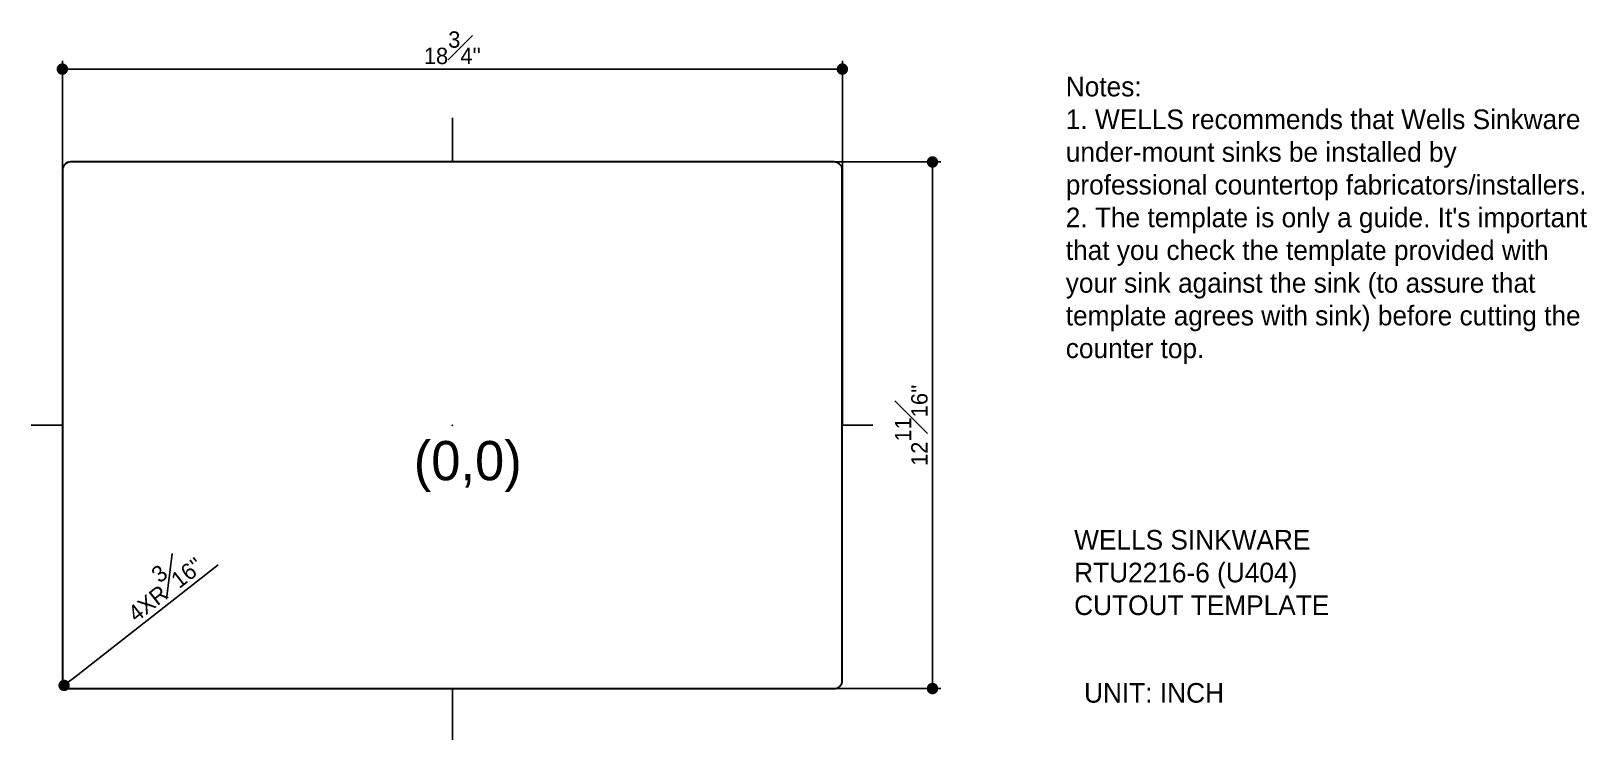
# Model space of a CAD drawing. Header units: millimetres. Extents: x 653 to 1604, y 355 to 789.
import ezdxf

# ---------------------------------------------------------------- set-up
doc = ezdxf.new("R2010")
doc.units = ezdxf.units.MM
doc.dimstyles.new('ISO-25', dxfattribs={"dimtxt": 2.5, "dimasz": 2.5, "dimexe": 1.25, "dimexo": 0.625, "dimtad": 1, "dimtxsty": 'Standard', "dimcen": 2.5, "dimadec": 0, "dimazin": 0, "dimtfac": 1, "dimtmove": 0, "dimatfit": 3, "dimfxl": 1, "dimarcsym": 0})

# ---------------------------------------------------------------- blocks, each defined once
blk = doc.blocks.new('_Dot')
at = {"color": 0, "linetype": 'ByBlock', "lineweight": -2}
blk.add_line((-0.5, 0), (-1, 0), dxfattribs=at)
at = {"color": 0, "linetype": 'ByBlock', "const_width": 0.5}
blk.add_lwpolyline([(-0.25, 0, 1), (0.25, 0, 1)], format="xyb", close=True, dxfattribs=at)
blk = doc.blocks.new('*D1')
at = {"color": 0, "lineweight": -2}
blk.add_line((767.11, 462.11), (678.33, 392.74), dxfattribs=at)
at = {"layer": 'Defpoints', "color": 0}
for p in [(676.76, 391.51), (672.82, 388.43)]:
    blk.add_point(p, dxfattribs=at)
at = {"color": 0, "lineweight": -2, "xscale": 7, "yscale": 7, "zscale": 7, "rotation": 218.0059999674291}
blk.add_blockref('_Dot', (672.82, 388.43), dxfattribs=at)
at = {"color": 40, "insert": (731.79, 451.01), "char_height": 10, "attachment_point": 5, "rotation": 38.006}
blk.add_mtext("4XR{\\H1.000000x;\\S3#16;}''", dxfattribs=at)
blk = doc.blocks.new('*D2')
at = {"color": 0, "lineweight": -2}
for p, q in [((910.88, 708.51), (1208.9, 708.51)), ((1203.9, 701.51), (1203.9, 393.51)), ((910.88, 386.51), (1208.9, 386.51))]:
    blk.add_line(p, q, dxfattribs=at)
at = {"layer": 'Defpoints', "color": 0}
for p in [(910.26, 708.51), (910.26, 386.51), (1203.9, 386.51)]:
    blk.add_point(p, dxfattribs=at)
at = {"color": 0, "lineweight": -2, "xscale": 7, "yscale": 7, "zscale": 7}
for p, rotation in [((1203.9, 708.51), 90), ((1203.9, 386.51), 270)]:
    blk.add_blockref('_Dot', p, dxfattribs=dict(at, rotation=rotation))
at = {"color": 40, "insert": (1190.9, 547.51), "char_height": 10, "attachment_point": 5, "rotation": 90}
blk.add_mtext("12{\\H1.000000x;\\S11#16;}''", dxfattribs=at)
blk = doc.blocks.new('*D3')
at = {"color": 0, "lineweight": -2}
for p, q in [((671.76, 548.13), (671.76, 770.3)), ((678.76, 765.3), (1141.76, 765.3)), ((1148.76, 548.13), (1148.76, 770.3))]:
    blk.add_line(p, q, dxfattribs=at)
at = {"layer": 'Defpoints', "color": 0}
for p in [(1148.76, 765.3), (671.76, 547.51), (1148.76, 547.51)]:
    blk.add_point(p, dxfattribs=at)
at = {"color": 0, "lineweight": -2, "xscale": 7, "yscale": 7, "zscale": 7, "rotation": 180}
blk.add_blockref('_Dot', (671.76, 765.3), dxfattribs=at)
at = {"color": 0, "lineweight": -2, "xscale": 7, "yscale": 7, "zscale": 7}
blk.add_blockref('_Dot', (1148.76, 765.3), dxfattribs=at)
at = {"color": 40, "insert": (910.26, 778.3), "char_height": 10, "attachment_point": 5}
blk.add_mtext("18{\\H1.000000x;\\S3#4;}''", dxfattribs=at)

msp = doc.modelspace()

# ---------------------------------------------------------------- linework, layer by layer
at = {"color": 1}
for p, q in [((910.25838, 735.41382), (910.25838, 708.50859)), ((652.64401, 547.50859), (671.75838, 547.50859)), ((1148.75838, 547.50859), (1167.31458, 547.50859)), ((910.25838, 386.50859), (910.25838, 355.12341))]:
    msp.add_line(p, q, dxfattribs=at)
at = {"lineweight": 30}
for p, q in [((1143.75838, 708.50859), (676.75838, 708.50859)), ((671.75838, 703.50859), (671.75838, 391.50859)), ((1148.75838, 391.50859), (1148.75838, 703.50859)), ((676.75838, 386.50859), (1143.75838, 386.50859))]:
    msp.add_line(p, q, dxfattribs=at)
for centre, start, end in [((676.75838, 703.50859), 90, 180), ((1143.75838, 703.50859), 0, 90), ((676.75838, 391.50859), 180, 270), ((1143.75838, 391.50859), 270, 0)]:
    msp.add_arc(centre, 5, start, end, dxfattribs=at)
at = {"color": 1}
msp.add_point((910.25838, 547.50859), dxfattribs=at)

# ---------------------------------------------------------------- texts
at = {"color": 0, "insert": (1285.40883, 760.60568), "char_height": 6, "width": 328.961301, "attachment_point": 1}
msp.add_mtext("{\\H2x;\\C4;Notes: \\P1. WELLS recommends that Wells Sinkware under-mount sinks be installed by professional countertop fabricators/installers. \\P2. The template is only a guide. It's important that you check the template provided with your sink against the sink (to assure that template agrees with sink) before cutting the counter top.}", dxfattribs=at)
at = {"insert": (886.68846, 537.88985), "char_height": 24, "width": 112.4776765, "attachment_point": 1}
msp.add_mtext('{\\C1;(0,0)}', dxfattribs=at)
at = {"color": 7, "char_height": 12, "attachment_point": 1}
for s, insert, width in [('{\\C3;WELLS SINKWARE\\PRTU2216-6 (U404)\\PCUTOUT TEMPLATE}', (1290.54199, 483.46233), 281.7), ('{\\C3;UNIT: INCH}', (1296.58915, 389.86577), 130.2341902)]:
    msp.add_mtext(s, dxfattribs=dict(at, insert=insert, width=width))

# ---------------------------------------------------------------- dimensions: what is measured, and where the dimension line sits
at = {"color": 102}
dim = msp.add_linear_dim(base=(1148.75838, 765.30463), p1=(671.75838, 547.50859), p2=(1148.75838, 547.50859), dimstyle='ISO-25', override={"dimtxt": 10, "dimasz": 7, "dimexe": 5, "dimgap": 3, "dimdec": 4, "dimlfac": 0.03937, "dimdsep": 46, "dimlunit": 5, "dimpost": "''", "dimblk1": 'Dot', "dimblk2": 'Dot', "dimsah": 1, "dimclrt": 40, "dimfrac": 1}, dxfattribs=at)
dim.commit()
dim.dimension.update_dxf_attribs({"geometry": '*D3', "text_midpoint": (910.25838, 778.30463)})
dim = msp.add_linear_dim(base=(1203.90174, 386.50859), p1=(910.25838, 708.50859), p2=(910.25838, 386.50859), angle=90, dimstyle='ISO-25', override={"dimtxt": 10, "dimasz": 7, "dimexe": 5, "dimgap": 3, "dimdec": 4, "dimlfac": 0.03937, "dimdsep": 46, "dimlunit": 5, "dimpost": "''", "dimblk1": 'Dot', "dimblk2": 'Dot', "dimsah": 1, "dimclrt": 40, "dimfrac": 1}, dxfattribs=at)
dim.commit()
dim.dimension.update_dxf_attribs({"geometry": '*D2', "text_midpoint": (1190.90174, 547.50859)})
dim = msp.add_radius_dim(center=(676.75838, 391.50859), mpoint=(672.81865, 388.42987), text='4X<>', dimstyle='ISO-25', override={"dimtxt": 10, "dimasz": 7, "dimexe": 5, "dimgap": 3, "dimdec": 4, "dimlfac": 0.03937, "dimdsep": 46, "dimlunit": 5, "dimpost": "''", "dimblk1": 'Dot', "dimblk2": 'Dot', "dimsah": 1, "dimclrt": 40, "dimfrac": 1}, dxfattribs=at)
dim.commit()
dim.dimension.update_dxf_attribs({"geometry": '*D1', "text_midpoint": (739.79408, 440.76811), "dimtype": 164})

doc.saveas('drawing.dxf')
